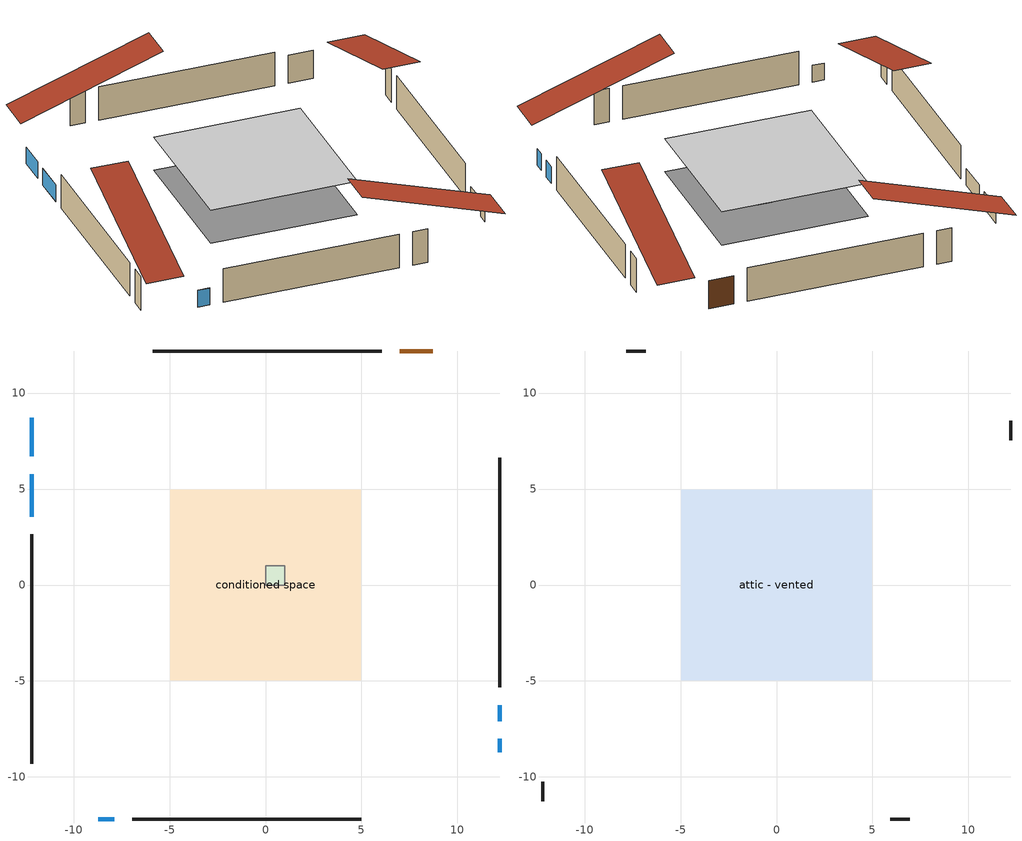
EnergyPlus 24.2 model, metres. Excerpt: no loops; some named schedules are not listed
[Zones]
conditioned space
 floor outside (Floor2 construction): -4.98,-4.98 -4.98,4.98 4.98,4.98 4.98,-4.98 z0.61
 wall outside (AdiabaticWallConstruction 1): 8.71,12.19 6.99,12.19 z0.61:2.64
 wall outside (AdiabaticWallConstruction): -12.19,8.71 -12.19,6.71 / 12.19,-8.71 12.19,-8.02 / -12.19,5.78 -12.19,3.56 / 12.19,-7.09 12.19,-6.25 / -8.71,-12.19 -7.87,-12.19 z0.61:1.83
 wall outside (Wall1 construction): 6.06,12.19 -5.88,12.19 / -6.95,-12.19 5,-12.19 / -12.19,2.63 -12.19,-9.31 / 12.19,-5.33 12.19,6.62 z0.61:3.05
 window (WindowConstruction): -12.19,8.71 -12.19,6.71 z0.61:1.83
 window (WindowConstruction 1): 12.19,-8.71 12.19,-8.02 z0.61:1.83
 window (WindowConstruction 2): -12.19,5.78 -12.19,3.56 z0.61:1.83
 window (WindowConstruction 3): 12.19,-7.09 12.19,-6.25 z0.61:1.83
 window (WindowConstruction 4): -8.71,-12.19 -7.87,-12.19 z0.61:1.83
 door (Door): 8.71,12.19 6.99,12.19 z0.61:2.64
furnace airloop ret air zone
 floor adiabatic (AdiabaticConst): 0,0 0,1 1,1 1,0 z0
 wall adiabatic (AdiabaticConst): 0,1 0,0 1,0 1,1 0,1 z0:1
 ceiling adiabatic (AdiabaticConst): 1,0 1,1 0,1 0,0 z1
attic - vented
 floor to conditioned space (Floor1 construction Reversed): -4.98,-4.98 -4.98,4.98 4.98,4.98 4.98,-4.98 z3.05
 wall outside (Wall2 construction): -6.81,12.19 -7.83,12.19 / 5.93,-12.19 6.95,-12.19 / -12.19,-10.24 -12.19,-11.26 / 12.19,7.55 12.19,8.57 z0.61:3.05
 roof outside (Roof1 construction): 9.64,12.19,3.05 9.64,2.5,6.28 12.19,2.5,6.28 12.19,12.19,3.05; -9.64,-12.19,3.05 -9.64,-2.5,6.28 -12.19,-2.5,6.28 -12.19,-12.19,3.05; -12.19,9.64,3.05 -2.5,9.64,6.28 -2.5,12.19,6.28 -12.19,12.19,3.05; 12.19,-9.64,3.05 2.5,-9.64,6.28 2.5,-12.19,6.28 12.19,-12.19,3.05
[Building]
Building 1: Terrain=Suburbs
[Site:Location]
Cold Lake AP_AB: Latitude {deg}=54.42; Longitude {deg}=-110.23; Time Zone {hr}=-7; Elevation {m}=541; Keep Site Location Information=Yes
[Site:GroundTemperature:Shallow]
-2.84258, -5.28083, -5.47609, -4.31902, 0.325987, 4.94935, 8.95756, 11.4967, 11.7124, 9.64724, 5.74124, 1.25971
[Site:WaterMainsTemperature]
Calculation Method=Schedule; Temperature Schedule=mains temperature schedule
[Material] Roughness=Rough; Thermal Absorptance=0.9
Name | Thickness {m} | Conductivity {W/m-K} | Density {kg/m3} | Specific Heat {J/kg-K} | Solar Absorptance | Visible Absorptance
asphalt or fiberglass shingles | 0.00635 | 0.162714 | 1121.4 | 1465.45 | 0.4 | 0.4
ceiling loosefill ins | 0.169333 | 0.0480833 | 16.02 | 1046.75 | 0.7 | 0.7
ceiling stud and cavity | 0.1397 | 0.135157 | 65.682 | 1177.47 | 0.7 | 0.7
door material | 0.04445 | 0.0451087 | 512.64 | 1214.23 | 0.7 | 0.7
floor covering | 0.0127 | 0.0433444 | 54.468 | 1339.84 | 0.6 | 0.6
floor rigid ins | 0.103632 | 0.029427 | 32.04 | 1214.23 | 0.7 | 0.7
floor stud and cavity | 0.1397 | 0.30609 | 92.3553 | 1139.71 | 0.7 | 0.7
furniture material conditioned space 1 | 0.1524 | 0.115458 | 640.8 | 1214.23 | 0.6 | 0.6
gypsum board | 0.0127 | 0.160291 | 801 | 837.4 | 0.6 | 0.6
osb sheathing 0.5 in. | 0.0127 | 0.115458 | 512.64 | 1214.23 | 0.7 | 0.7
osb sheathing 0.75 in. | 0.01905 | 0.115458 | 512.64 | 1214.23 | 0.7 | 0.7
wall rigid ins | 0.051816 | 0.029427 | 32.04 | 1214.23 | 0.7 | 0.7
wall rigid ins 1 | 0.512978 | 0.029427 | 32.04 | 1214.23 | 0.7 | 0.7
wall stud and cavity | 0.1397 | 0.172852 | 139.0536 | 1170.24 | 0.7 | 0.7
wall stud and cavity 1 | 0.0889 | 6.9971 | 50.32683 | 1063.81 | 0.6 | 0.6
wall stud and cavity 2 | 0.0889 | 0.380278 | 52.3479 | 1209.89 | 0.7 | 0.7
wall stud and cavity 3 | 0.0889 | 0.391764 | 83.0341 | 1211.67 | 0.7 | 0.7
wood siding | 0.0254 | 0.102417 | 544.68 | 1172.36 | 0.4 | 0.4
wood siding 1 | 0.00254 | 0.102417 | 544.68 | 1172.36 | 0.4 | 0.4
wood siding 2; wood siding 3 | 0.0254 | 0.102417 | 544.68 | 1172.36 | 0.7 | 0.7
[Material:NoMass]
Adiabatic: Roughness=Rough; Thermal Resistance {m2-K/W}=176.1; Thermal Absorptance=0.9; Solar Absorptance=0.7; Visible Absorptance=0.7
[WindowMaterial:SimpleGlazingSystem]
Name | U-Factor {W/m2-K} | Solar Heat Gain Coefficient
WindowMaterial | 1.85727 | 0.36
WindowMaterial 1 | 1.9203 | 0.34
WindowMaterial 2 | 1.72554 | 0.41
WindowMaterial 3 | 1.885096 | 0.35
[Construction]
AdiabaticConst: Adiabatic
AdiabaticWallConstruction: wood siding 2, wall rigid ins 1, wall stud and cavity 2, gypsum board
AdiabaticWallConstruction 1: wood siding 3, wall rigid ins 1, wall stud and cavity 2, gypsum board
Door: door material
Floor1 construction Reversed: gypsum board, ceiling stud and cavity, ceiling loosefill ins
Floor2 construction: floor stud and cavity, floor rigid ins, osb sheathing 0.75 in., floor covering
furniture construction conditioned space 1: furniture material conditioned space 1
PartitionWallConstruction: gypsum board, wall stud and cavity 3, gypsum board
Roof1 construction: asphalt or fiberglass shingles
Wall1 construction: wood siding, wall rigid ins, osb sheathing 0.5 in., wall stud and cavity, gypsum board
Wall2 construction: wood siding 1, wall stud and cavity 1
WindowConstruction: WindowMaterial
WindowConstruction 1: WindowMaterial 1
WindowConstruction 2: WindowMaterial 2
WindowConstruction 3; WindowConstruction 4: WindowMaterial 3
[Zone] Multiplier=1
Name | Volume {m3} | Part of Total Floor Area
attic - vented | 51.9396 | Yes
conditioned space | 271.7 | Yes
furnace airloop ret air zone | 1 | No
[Space]
Name | Zone | Volume {m3} | Space Type
attic - vented 1 | attic - vented | 51.9396
conditioned space 1 | conditioned space | 271.7
furnace airloop ret air space | furnace airloop ret air zone |  | Plenum Space Type
[OtherEquipment] Design Level Calculation Method=EquipmentLevel
Name | Fuel Type | Zone or ZoneList or Space or SpaceList | Schedule | Design Level {W} | Fraction Latent | Fraction Radiant | Fraction Lost
furnace airloop_0 RetCondToDZ; furnace airloop_0 SupCondToDZ; furnace airloop_0 SupSensLkToDZ | None | attic - vented 1 | Always On Discrete | 0 | 0 | 0 | 0
furnace airloop_0 SupLatLkToDZ | None | attic - vented 1 | Always On Discrete | 0 | 1 | 0 | 0
clothes dryer 1 | Electricity | conditioned space 1 | clothes dryer schedule | 0 | 0.015 | 0.081 | 0.85
cooking range 1 | Electricity | conditioned space 1 | cooking range schedule | 0 | 0.08 | 0.432 | 0.2
furnace airloop_0 SupCondToLv; furnace airloop_0 SupSensLkToCond; mech vent house fan sensible load | None | conditioned space 1 | Always On Discrete | 0 | 0 | 0 | 0
furnace airloop_0 SupLatLkToCond; mech vent house fan latent load | None | conditioned space 1 | Always On Discrete | 0 | 1 | 0 | 0
general water use latent | None | conditioned space 1 | general water use schedule | 62.594 | 1 | 0 | 0
general water use sensible | None | conditioned space 1 | general water use schedule | -61.6891 | 0 | 0.6 | 0
water heater energy adjustment1 | Electricity | conditioned space 1 | Always On Discrete | 0.01 | 0 | 0 | 1
furnace airloop_0 RetCondToRP; furnace airloop_0 RetSensLkToRP | None | furnace airloop ret air space | Always On Discrete | 0 | 0 | 0 | 0
furnace airloop_0 RetLatLkToRP | None | furnace airloop ret air space | Always On Discrete | 0 | 1 | 0 | 0
[ZoneInfiltration:DesignFlowRate] Schedule=Always On Discrete; Design Flow Rate Calculation Method=Flow/Zone; Design Flow Rate {m3/s}=0
Name | Zone or ZoneList or Space or SpaceList
attic_vented 1 duct leakage imbalance infil flow | attic - vented 1
infil flow; natural vent flow; whole house fan flow | conditioned space 1
[ZoneInfiltration:EffectiveLeakageArea]
infil attic - vented 1: Zone or Space=attic - vented 1; Schedule=Always On Discrete; Effective Air Leakage Area {cm2}=3656.49; Stack Coefficient=0.000394233; Wind Coefficient=1.34152e-05
[ZoneMixing] Schedule=Always On Continuous; Design Flow Rate Calculation Method=Flow/Zone; Design Flow Rate {m3/s}=0
Name | Zone or Space | Source Zone or Space
furnace airloop_0 ZoneMixCondToDZ mix; whole house fan mix | attic - vented | conditioned space
furnace airloop_0 ZoneMixDZToCond mix | conditioned space | attic - vented
[InternalMass] Zone or ZoneList=conditioned space; Space or SpaceList=conditioned space 1
Name | Construction | Surface Area {m2}
furniture mass conditioned space 1 | furniture construction conditioned space 1 | 39.612
partition wall mass | PartitionWallConstruction | 99.0003
[Lights]
interior lighting: Zone or ZoneList or Space or SpaceList=conditioned space 1; Schedule=interior lighting schedule; Design Level Calculation Method=LightingLevel; Lighting Level {W}=343.2; Return Air Fraction=0; Fraction Radiant=0.6; Fraction Visible=0.2; Fraction Replaceable=1
[People]
occupants: Zone or ZoneList or Space or SpaceList=conditioned space 1; Number of People Schedule=occupants schedule; Number of People Calculation Method=People; Number of People=3; Fraction Radiant=0.314171; Sensible Heat Fraction=0.56303; Activity Level Schedule=occupants activity schedule; Carbon Dioxide Generation Rate {m3/s-W}=0; Enable ASHRAE 55 Comfort Warnings=No; Mean Radiant Temperature Calculation Type=EnclosureAveraged
[ElectricEquipment] Zone or ZoneList or Space or SpaceList=conditioned space 1; Design Level Calculation Method=EquipmentLevel
Name | Schedule | Design Level {W} | Fraction Latent | Fraction Radiant | Fraction Lost
clothes dryer | clothes dryer schedule | 140.772 | 0.015 | 0.081 | 0.85
clothes washer | clothes washer schedule | 32.1985 | 0.03 | 0.162 | 0.7
cooking range | cooking range schedule | 215.147 | 0.08 | 0.432 | 0.2
dishwasher | dishwasher schedule | 66.8632 | 0.3 | 0.18 | 0.4
fridge | fridge schedule | 72.9452 | 0 | 0.6 | 0
mech vent house fan | mech vent house fan schedule | 0 | 0 | 0 | 1
mech vent house fan cfis | mech vent house fan cfis schedule | 0 | 0 | 0 | 0
misc plug loads | misc plug loads schedule | 494.7 | 0.045 | 0.513 | 0.1
whole house fan | Always On Discrete | 0 | 0 | 0 | 1
[SpaceList]
Plenum Space Type: furnace airloop ret air space
[AirLoopHVAC:ReturnPlenum]
Air Loop HVAC Return Plenum 1: Zone=furnace airloop ret air zone
[Exterior:Lights]
exterior lighting: Schedule=exterior lighting schedule; Design Level {W}=75.6
[EnergyManagementSystem:Sensor] Output:Variable or Output:Meter Index Key=attic - vented
Name | Output:Variable or Output:Meter
furnace_airloop_0_DZ_T_s | Zone Air Temperature
furnace_airloop_0_DZ_W_s | Zone Mean Air Humidity Ratio
[Schedule:Constant]
Name | Hourly Value
Always On Discrete; Always On Continuous; mech vent house fan schedule; mech vent house fan cfis schedule | 1
occupants activity schedule | 117.228
fridge schedule | 0
[Schedule:Day:Interval]
interior lighting schedule day: No, 01:00, 0.108182, 04:00, 0.0901515, 05:00, 0.0991667, 06:00, 0.162273, 07:00, 0.270455, 08:00, 0.342576, 10:00, 0.369621, 11:00, 0.351591, 12:00, 0.333561, 13:00, 0.324545, 14:00, 0.31553, 15:00, 0.333561, 16:00, 0.369621, 17:00, 0.450758, 18:00, 0.585985, 19:00, 0.775303, 20:00, 0.955606, 21:00, 0.991667, 22:00, 0.712197, 23:00, 0.360606, 24:00, 0.162273
interior lighting schedule default day; clothes dryer schedule default day; cooking range schedule default day; general water use schedule default day: No, 24:00, 0
clothes dryer schedule day: No, 01:00, 0.123457, 02:00, 0.0740741, 03:00, 0.0493827, 04:00, 0.0246914, 05:00, 0.0493827, 06:00, 0.0740741, 07:00, 0.197531, 08:00, 0.395062, 09:00, 0.592593, 10:00, 0.839506, 11:00, 0.962963, 12:00, 1, 13:00, 0.91358, 14:00, 0.82716, 15:00, 0.716049, 16:00, 0.753086, 17:00, 0.679012, 18:00, 0.666667, 20:00, 0.62963, 21:00, 0.641975, 22:00, 0.666667, 23:00, 0.54321, 24:00, 0.296296
cooking range schedule day: No, 05:00, 0.0597015, 06:00, 0.11194, 07:00, 0.171642, 08:00, 0.291045, 11:00, 0.343284, 12:00, 0.402985, 13:00, 0.462687, 14:00, 0.343284, 15:00, 0.291045, 16:00, 0.402985, 17:00, 0.567164, 18:00, 1, 19:00, 0.850746, 20:00, 0.432836, 21:00, 0.291045, 22:00, 0.231343, 23:00, 0.171642, 24:00, 0.11194
general water use schedule day: No, 01:00, 0.315068, 03:00, 0.287671, 04:00, 0.342466, 05:00, 0.369863, 06:00, 0.520548, 07:00, 0.60274, 08:00, 0.534247, 10:00, 0.506849, 11:00, 0.465753, 14:00, 0.479452, 15:00, 0.534247, 16:00, 0.589041, 17:00, 0.69863, 18:00, 0.876712, 19:00, 0.890411, 20:00, 0.986301, 21:00, 1, 22:00, 0.863014, 23:00, 0.616438, 24:00, 0.465753
[Schedule:Week:Daily]
interior lighting schedule Week Rule - Jan1-Jan27: interior lighting schedule day, interior lighting schedule day, interior lighting schedule day, interior lighting schedule day, interior lighting schedule day, interior lighting schedule day, interior lighting schedule day, interior lighting schedule default day, interior lighting schedule default day, interior lighting schedule default day, interior lighting schedule default day, interior lighting schedule default day
interior lighting schedule Week Rule - Jan28-Feb3: interior lighting schedule day, interior lighting schedule day, interior lighting schedule day, interior lighting schedule day, interior lighting schedule day 1, interior lighting schedule day 1, interior lighting schedule day 1, interior lighting schedule default day, interior lighting schedule default day, interior lighting schedule default day, interior lighting schedule default day, interior lighting schedule default day
interior lighting schedule Week Rule - Feb4-Feb24: interior lighting schedule day 1, interior lighting schedule day 1, interior lighting schedule day 1, interior lighting schedule day 1, interior lighting schedule day 1, interior lighting schedule day 1, interior lighting schedule day 1, interior lighting schedule default day, interior lighting schedule default day, interior lighting schedule default day, interior lighting schedule default day, interior lighting schedule default day
interior lighting schedule Week Rule - Feb25-Mar3: interior lighting schedule day 1, interior lighting schedule day 1, interior lighting schedule day 1, interior lighting schedule day 1, interior lighting schedule day 2, interior lighting schedule day 2, interior lighting schedule day 2, interior lighting schedule default day, interior lighting schedule default day, interior lighting schedule default day, interior lighting schedule default day, interior lighting schedule default day
interior lighting schedule Week Rule - Mar4-Mar31: interior lighting schedule day 2, interior lighting schedule day 2, interior lighting schedule day 2, interior lighting schedule day 2, interior lighting schedule day 2, interior lighting schedule day 2, interior lighting schedule day 2, interior lighting schedule default day, interior lighting schedule default day, interior lighting schedule default day, interior lighting schedule default day, interior lighting schedule default day
interior lighting schedule Week Rule - Apr1-Apr28: interior lighting schedule day 3, interior lighting schedule day 3, interior lighting schedule day 3, interior lighting schedule day 3, interior lighting schedule day 3, interior lighting schedule day 3, interior lighting schedule day 3, interior lighting schedule default day, interior lighting schedule default day, interior lighting schedule default day, interior lighting schedule default day, interior lighting schedule default day
interior lighting schedule Week Rule - Apr29-May5: interior lighting schedule day 3, interior lighting schedule day 3, interior lighting schedule day 4, interior lighting schedule day 4, interior lighting schedule day 4, interior lighting schedule day 4, interior lighting schedule day 4, interior lighting schedule default day, interior lighting schedule default day, interior lighting schedule default day, interior lighting schedule default day, interior lighting schedule default day
interior lighting schedule Week Rule - May6-May26: interior lighting schedule day 4, interior lighting schedule day 4, interior lighting schedule day 4, interior lighting schedule day 4, interior lighting schedule day 4, interior lighting schedule day 4, interior lighting schedule day 4, interior lighting schedule default day, interior lighting schedule default day, interior lighting schedule default day, interior lighting schedule default day, interior lighting schedule default day
interior lighting schedule Week Rule - May27-Jun2: interior lighting schedule day 4, interior lighting schedule day 4, interior lighting schedule day 4, interior lighting schedule day 4, interior lighting schedule day 4, interior lighting schedule day 5, interior lighting schedule day 5, interior lighting schedule default day, interior lighting schedule default day, interior lighting schedule default day, interior lighting schedule default day, interior lighting schedule default day
interior lighting schedule Week Rule - Jun3-Jun30: interior lighting schedule day 5, interior lighting schedule day 5, interior lighting schedule day 5, interior lighting schedule day 5, interior lighting schedule day 5, interior lighting schedule day 5, interior lighting schedule day 5, interior lighting schedule default day, interior lighting schedule default day, interior lighting schedule default day, interior lighting schedule default day, interior lighting schedule default day
interior lighting schedule Week Rule - Jul1-Jul28: interior lighting schedule day 6, interior lighting schedule day 6, interior lighting schedule day 6, interior lighting schedule day 6, interior lighting schedule day 6, interior lighting schedule day 6, interior lighting schedule day 6, interior lighting schedule default day, interior lighting schedule default day, interior lighting schedule default day, interior lighting schedule default day, interior lighting schedule default day
interior lighting schedule Week Rule - Jul29-Aug4: interior lighting schedule day 6, interior lighting schedule day 6, interior lighting schedule day 6, interior lighting schedule day 7, interior lighting schedule day 7, interior lighting schedule day 7, interior lighting schedule day 7, interior lighting schedule default day, interior lighting schedule default day, interior lighting schedule default day, interior lighting schedule default day, interior lighting schedule default day
interior lighting schedule Week Rule - Aug5-Aug25: interior lighting schedule day 7, interior lighting schedule day 7, interior lighting schedule day 7, interior lighting schedule day 7, interior lighting schedule day 7, interior lighting schedule day 7, interior lighting schedule day 7, interior lighting schedule default day, interior lighting schedule default day, interior lighting schedule default day, interior lighting schedule default day, interior lighting schedule default day
interior lighting schedule Week Rule - Aug26-Sep1: interior lighting schedule day 7, interior lighting schedule day 7, interior lighting schedule day 7, interior lighting schedule day 7, interior lighting schedule day 7, interior lighting schedule day 7, interior lighting schedule day 8, interior lighting schedule default day, interior lighting schedule default day, interior lighting schedule default day, interior lighting schedule default day, interior lighting schedule default day
interior lighting schedule Week Rule - Sep2-Sep29: interior lighting schedule day 8, interior lighting schedule day 8, interior lighting schedule day 8, interior lighting schedule day 8, interior lighting schedule day 8, interior lighting schedule day 8, interior lighting schedule day 8, interior lighting schedule default day, interior lighting schedule default day, interior lighting schedule default day, interior lighting schedule default day, interior lighting schedule default day
interior lighting schedule Week Rule - Sep30-Oct6: interior lighting schedule day 8, interior lighting schedule day 9, interior lighting schedule day 9, interior lighting schedule day 9, interior lighting schedule day 9, interior lighting schedule day 9, interior lighting schedule day 9, interior lighting schedule default day, interior lighting schedule default day, interior lighting schedule default day, interior lighting schedule default day, interior lighting schedule default day
interior lighting schedule Week Rule - Oct7-Oct27: interior lighting schedule day 9, interior lighting schedule day 9, interior lighting schedule day 9, interior lighting schedule day 9, interior lighting schedule day 9, interior lighting schedule day 9, interior lighting schedule day 9, interior lighting schedule default day, interior lighting schedule default day, interior lighting schedule default day, interior lighting schedule default day, interior lighting schedule default day
interior lighting schedule Week Rule - Oct28-Nov3: interior lighting schedule day 9, interior lighting schedule day 9, interior lighting schedule day 9, interior lighting schedule day 9, interior lighting schedule day 10, interior lighting schedule day 10, interior lighting schedule day 10, interior lighting schedule default day, interior lighting schedule default day, interior lighting schedule default day, interior lighting schedule default day, interior lighting schedule default day
interior lighting schedule Week Rule - Nov4-Nov24: interior lighting schedule day 10, interior lighting schedule day 10, interior lighting schedule day 10, interior lighting schedule day 10, interior lighting schedule day 10, interior lighting schedule day 10, interior lighting schedule day 10, interior lighting schedule default day, interior lighting schedule default day, interior lighting schedule default day, interior lighting schedule default day, interior lighting schedule default day
interior lighting schedule Week Rule - Nov25-Dec1: interior lighting schedule day 10, interior lighting schedule day 10, interior lighting schedule day 10, interior lighting schedule day 10, interior lighting schedule day 10, interior lighting schedule day 10, interior lighting schedule day 11, interior lighting schedule default day, interior lighting schedule default day, interior lighting schedule default day, interior lighting schedule default day, interior lighting schedule default day
interior lighting schedule Week Rule - Dec2-Dec31: interior lighting schedule day 11, interior lighting schedule day 11, interior lighting schedule day 11, interior lighting schedule day 11, interior lighting schedule day 11, interior lighting schedule day 11, interior lighting schedule day 11, interior lighting schedule default day, interior lighting schedule default day, interior lighting schedule default day, interior lighting schedule default day, interior lighting schedule default day
occupants schedule Week Rule - Jan1-Dec31: occupants schedule day, occupants schedule day, occupants schedule day, occupants schedule day, occupants schedule day, occupants schedule day, occupants schedule day, occupants schedule default day, occupants schedule default day, occupants schedule default day, occupants schedule default day, occupants schedule default day
clothes dryer schedule Week Rule - Jan1-Dec31: clothes dryer schedule day, clothes dryer schedule day, clothes dryer schedule day, clothes dryer schedule day, clothes dryer schedule day, clothes dryer schedule day, clothes dryer schedule day, clothes dryer schedule default day, clothes dryer schedule default day, clothes dryer schedule default day, clothes dryer schedule default day, clothes dryer schedule default day
clothes washer schedule Week Rule - Jan1-Dec31: clothes washer schedule day, clothes washer schedule day, clothes washer schedule day, clothes washer schedule day, clothes washer schedule day, clothes washer schedule day, clothes washer schedule day, clothes washer schedule default day, clothes washer schedule default day, clothes washer schedule default day, clothes washer schedule default day, clothes washer schedule default day
cooking range schedule Week Rule - Jan1-Dec31: cooking range schedule day, cooking range schedule day, cooking range schedule day, cooking range schedule day, cooking range schedule day, cooking range schedule day, cooking range schedule day, cooking range schedule default day, cooking range schedule default day, cooking range schedule default day, cooking range schedule default day, cooking range schedule default day
dishwasher schedule Week Rule - Jan1-Dec31: dishwasher schedule day, dishwasher schedule day, dishwasher schedule day, dishwasher schedule day, dishwasher schedule day, dishwasher schedule day, dishwasher schedule day, dishwasher schedule default day, dishwasher schedule default day, dishwasher schedule default day, dishwasher schedule default day, dishwasher schedule default day
misc plug loads schedule Week Rule - Jan1-Dec31: misc plug loads schedule day, misc plug loads schedule day, misc plug loads schedule day, misc plug loads schedule day, misc plug loads schedule day, misc plug loads schedule day, misc plug loads schedule day, misc plug loads schedule default day, misc plug loads schedule default day, misc plug loads schedule default day, misc plug loads schedule default day, misc plug loads schedule default day
general water use schedule Week Rule - Jan1-Dec31: general water use schedule day, general water use schedule day, general water use schedule day, general water use schedule day, general water use schedule day, general water use schedule day, general water use schedule day, general water use schedule default day, general water use schedule default day, general water use schedule default day, general water use schedule default day, general water use schedule default day
exterior lighting schedule Week Rule - Jan1-Jan27: exterior lighting schedule day, exterior lighting schedule day, exterior lighting schedule day, exterior lighting schedule day, exterior lighting schedule day, exterior lighting schedule day, exterior lighting schedule day, exterior lighting schedule default day, exterior lighting schedule default day, exterior lighting schedule default day, exterior lighting schedule default day, exterior lighting schedule default day
exterior lighting schedule Week Rule - Jan28-Feb3: exterior lighting schedule day, exterior lighting schedule day, exterior lighting schedule day, exterior lighting schedule day, exterior lighting schedule day 1, exterior lighting schedule day 1, exterior lighting schedule day 1, exterior lighting schedule default day, exterior lighting schedule default day, exterior lighting schedule default day, exterior lighting schedule default day, exterior lighting schedule default day
exterior lighting schedule Week Rule - Feb4-Feb24: exterior lighting schedule day 1, exterior lighting schedule day 1, exterior lighting schedule day 1, exterior lighting schedule day 1, exterior lighting schedule day 1, exterior lighting schedule day 1, exterior lighting schedule day 1, exterior lighting schedule default day, exterior lighting schedule default day, exterior lighting schedule default day, exterior lighting schedule default day, exterior lighting schedule default day
exterior lighting schedule Week Rule - Feb25-Mar3: exterior lighting schedule day 1, exterior lighting schedule day 1, exterior lighting schedule day 1, exterior lighting schedule day 1, exterior lighting schedule day 2, exterior lighting schedule day 2, exterior lighting schedule day 2, exterior lighting schedule default day, exterior lighting schedule default day, exterior lighting schedule default day, exterior lighting schedule default day, exterior lighting schedule default day
exterior lighting schedule Week Rule - Mar4-Mar31: exterior lighting schedule day 2, exterior lighting schedule day 2, exterior lighting schedule day 2, exterior lighting schedule day 2, exterior lighting schedule day 2, exterior lighting schedule day 2, exterior lighting schedule day 2, exterior lighting schedule default day, exterior lighting schedule default day, exterior lighting schedule default day, exterior lighting schedule default day, exterior lighting schedule default day
exterior lighting schedule Week Rule - Apr1-Apr28: exterior lighting schedule day 3, exterior lighting schedule day 3, exterior lighting schedule day 3, exterior lighting schedule day 3, exterior lighting schedule day 3, exterior lighting schedule day 3, exterior lighting schedule day 3, exterior lighting schedule default day, exterior lighting schedule default day, exterior lighting schedule default day, exterior lighting schedule default day, exterior lighting schedule default day
exterior lighting schedule Week Rule - Apr29-May5: exterior lighting schedule day 3, exterior lighting schedule day 3, exterior lighting schedule day 4, exterior lighting schedule day 4, exterior lighting schedule day 4, exterior lighting schedule day 4, exterior lighting schedule day 4, exterior lighting schedule default day, exterior lighting schedule default day, exterior lighting schedule default day, exterior lighting schedule default day, exterior lighting schedule default day
exterior lighting schedule Week Rule - May6-May26: exterior lighting schedule day 4, exterior lighting schedule day 4, exterior lighting schedule day 4, exterior lighting schedule day 4, exterior lighting schedule day 4, exterior lighting schedule day 4, exterior lighting schedule day 4, exterior lighting schedule default day, exterior lighting schedule default day, exterior lighting schedule default day, exterior lighting schedule default day, exterior lighting schedule default day
exterior lighting schedule Week Rule - May27-Jun2: exterior lighting schedule day 4, exterior lighting schedule day 4, exterior lighting schedule day 4, exterior lighting schedule day 4, exterior lighting schedule day 4, exterior lighting schedule day 5, exterior lighting schedule day 5, exterior lighting schedule default day, exterior lighting schedule default day, exterior lighting schedule default day, exterior lighting schedule default day, exterior lighting schedule default day
exterior lighting schedule Week Rule - Jun3-Jun30: exterior lighting schedule day 5, exterior lighting schedule day 5, exterior lighting schedule day 5, exterior lighting schedule day 5, exterior lighting schedule day 5, exterior lighting schedule day 5, exterior lighting schedule day 5, exterior lighting schedule default day, exterior lighting schedule default day, exterior lighting schedule default day, exterior lighting schedule default day, exterior lighting schedule default day
exterior lighting schedule Week Rule - Jul1-Jul28: exterior lighting schedule day 6, exterior lighting schedule day 6, exterior lighting schedule day 6, exterior lighting schedule day 6, exterior lighting schedule day 6, exterior lighting schedule day 6, exterior lighting schedule day 6, exterior lighting schedule default day, exterior lighting schedule default day, exterior lighting schedule default day, exterior lighting schedule default day, exterior lighting schedule default day
exterior lighting schedule Week Rule - Jul29-Aug4: exterior lighting schedule day 6, exterior lighting schedule day 6, exterior lighting schedule day 6, exterior lighting schedule day 7, exterior lighting schedule day 7, exterior lighting schedule day 7, exterior lighting schedule day 7, exterior lighting schedule default day, exterior lighting schedule default day, exterior lighting schedule default day, exterior lighting schedule default day, exterior lighting schedule default day
exterior lighting schedule Week Rule - Aug5-Aug25: exterior lighting schedule day 7, exterior lighting schedule day 7, exterior lighting schedule day 7, exterior lighting schedule day 7, exterior lighting schedule day 7, exterior lighting schedule day 7, exterior lighting schedule day 7, exterior lighting schedule default day, exterior lighting schedule default day, exterior lighting schedule default day, exterior lighting schedule default day, exterior lighting schedule default day
exterior lighting schedule Week Rule - Aug26-Sep1: exterior lighting schedule day 7, exterior lighting schedule day 7, exterior lighting schedule day 7, exterior lighting schedule day 7, exterior lighting schedule day 7, exterior lighting schedule day 7, exterior lighting schedule day 8, exterior lighting schedule default day, exterior lighting schedule default day, exterior lighting schedule default day, exterior lighting schedule default day, exterior lighting schedule default day
exterior lighting schedule Week Rule - Sep2-Sep29: exterior lighting schedule day 8, exterior lighting schedule day 8, exterior lighting schedule day 8, exterior lighting schedule day 8, exterior lighting schedule day 8, exterior lighting schedule day 8, exterior lighting schedule day 8, exterior lighting schedule default day, exterior lighting schedule default day, exterior lighting schedule default day, exterior lighting schedule default day, exterior lighting schedule default day
exterior lighting schedule Week Rule - Sep30-Oct6: exterior lighting schedule day 8, exterior lighting schedule day 9, exterior lighting schedule day 9, exterior lighting schedule day 9, exterior lighting schedule day 9, exterior lighting schedule day 9, exterior lighting schedule day 9, exterior lighting schedule default day, exterior lighting schedule default day, exterior lighting schedule default day, exterior lighting schedule default day, exterior lighting schedule default day
exterior lighting schedule Week Rule - Oct7-Oct27: exterior lighting schedule day 9, exterior lighting schedule day 9, exterior lighting schedule day 9, exterior lighting schedule day 9, exterior lighting schedule day 9, exterior lighting schedule day 9, exterior lighting schedule day 9, exterior lighting schedule default day, exterior lighting schedule default day, exterior lighting schedule default day, exterior lighting schedule default day, exterior lighting schedule default day
exterior lighting schedule Week Rule - Oct28-Nov3: exterior lighting schedule day 9, exterior lighting schedule day 9, exterior lighting schedule day 9, exterior lighting schedule day 9, exterior lighting schedule day 10, exterior lighting schedule day 10, exterior lighting schedule day 10, exterior lighting schedule default day, exterior lighting schedule default day, exterior lighting schedule default day, exterior lighting schedule default day, exterior lighting schedule default day
exterior lighting schedule Week Rule - Nov4-Nov24: exterior lighting schedule day 10, exterior lighting schedule day 10, exterior lighting schedule day 10, exterior lighting schedule day 10, exterior lighting schedule day 10, exterior lighting schedule day 10, exterior lighting schedule day 10, exterior lighting schedule default day, exterior lighting schedule default day, exterior lighting schedule default day, exterior lighting schedule default day, exterior lighting schedule default day
exterior lighting schedule Week Rule - Nov25-Dec1: exterior lighting schedule day 10, exterior lighting schedule day 10, exterior lighting schedule day 10, exterior lighting schedule day 10, exterior lighting schedule day 10, exterior lighting schedule day 10, exterior lighting schedule day 11, exterior lighting schedule default day, exterior lighting schedule default day, exterior lighting schedule default day, exterior lighting schedule default day, exterior lighting schedule default day
exterior lighting schedule Week Rule - Dec2-Dec31: exterior lighting schedule day 11, exterior lighting schedule day 11, exterior lighting schedule day 11, exterior lighting schedule day 11, exterior lighting schedule day 11, exterior lighting schedule day 11, exterior lighting schedule day 11, exterior lighting schedule default day, exterior lighting schedule default day, exterior lighting schedule default day, exterior lighting schedule default day, exterior lighting schedule default day
[Schedule:Year]
interior lighting schedule: interior lighting schedule Week Rule - Jan1-Jan27, 1, 1, 1, 27, interior lighting schedule Week Rule - Jan28-Feb3, 1, 28, 2, 3, interior lighting schedule Week Rule - Feb4-Feb24, 2, 4, 2, 24, interior lighting schedule Week Rule - Feb25-Mar3, 2, 25, 3, 3, interior lighting schedule Week Rule - Mar4-Mar31, 3, 4, 3, 31, interior lighting schedule Week Rule - Apr1-Apr28, 4, 1, 4, 28, interior lighting schedule Week Rule - Apr29-May5, 4, 29, 5, 5, interior lighting schedule Week Rule - May6-May26, 5, 6, 5, 26, interior lighting schedule Week Rule - May27-Jun2, 5, 27, 6, 2, interior lighting schedule Week Rule - Jun3-Jun30, 6, 3, 6, 30, interior lighting schedule Week Rule - Jul1-Jul28, 7, 1, 7, 28, interior lighting schedule Week Rule - Jul29-Aug4, 7, 29, 8, 4, interior lighting schedule Week Rule - Aug5-Aug25, 8, 5, 8, 25, interior lighting schedule Week Rule - Aug26-Sep1, 8, 26, 9, 1, interior lighting schedule Week Rule - Sep2-Sep29, 9, 2, 9, 29, interior lighting schedule Week Rule - Sep30-Oct6, 9, 30, 10, 6, interior lighting schedule Week Rule - Oct7-Oct27, 10, 7, 10, 27, interior lighting schedule Week Rule - Oct28-Nov3, 10, 28, 11, 3, interior lighting schedule Week Rule - Nov4-Nov24, 11, 4, 11, 24, interior lighting schedule Week Rule - Nov25-Dec1, 11, 25, 12, 1, interior lighting schedule Week Rule - Dec2-Dec31, 12, 2, 12, 31
occupants schedule: occupants schedule Week Rule - Jan1-Dec31, 1, 1, 12, 31
clothes dryer schedule: clothes dryer schedule Week Rule - Jan1-Dec31, 1, 1, 12, 31
clothes washer schedule: clothes washer schedule Week Rule - Jan1-Dec31, 1, 1, 12, 31
cooking range schedule: cooking range schedule Week Rule - Jan1-Dec31, 1, 1, 12, 31
dishwasher schedule: dishwasher schedule Week Rule - Jan1-Dec31, 1, 1, 12, 31
misc plug loads schedule: misc plug loads schedule Week Rule - Jan1-Dec31, 1, 1, 12, 31
general water use schedule: general water use schedule Week Rule - Jan1-Dec31, 1, 1, 12, 31
exterior lighting schedule: exterior lighting schedule Week Rule - Jan1-Jan27, 1, 1, 1, 27, exterior lighting schedule Week Rule - Jan28-Feb3, 1, 28, 2, 3, exterior lighting schedule Week Rule - Feb4-Feb24, 2, 4, 2, 24, exterior lighting schedule Week Rule - Feb25-Mar3, 2, 25, 3, 3, exterior lighting schedule Week Rule - Mar4-Mar31, 3, 4, 3, 31, exterior lighting schedule Week Rule - Apr1-Apr28, 4, 1, 4, 28, exterior lighting schedule Week Rule - Apr29-May5, 4, 29, 5, 5, exterior lighting schedule Week Rule - May6-May26, 5, 6, 5, 26, exterior lighting schedule Week Rule - May27-Jun2, 5, 27, 6, 2, exterior lighting schedule Week Rule - Jun3-Jun30, 6, 3, 6, 30, exterior lighting schedule Week Rule - Jul1-Jul28, 7, 1, 7, 28, exterior lighting schedule Week Rule - Jul29-Aug4, 7, 29, 8, 4, exterior lighting schedule Week Rule - Aug5-Aug25, 8, 5, 8, 25, exterior lighting schedule Week Rule - Aug26-Sep1, 8, 26, 9, 1, exterior lighting schedule Week Rule - Sep2-Sep29, 9, 2, 9, 29, exterior lighting schedule Week Rule - Sep30-Oct6, 9, 30, 10, 6, exterior lighting schedule Week Rule - Oct7-Oct27, 10, 7, 10, 27, exterior lighting schedule Week Rule - Oct28-Nov3, 10, 28, 11, 3, exterior lighting schedule Week Rule - Nov4-Nov24, 11, 4, 11, 24, exterior lighting schedule Week Rule - Nov25-Dec1, 11, 25, 12, 1, exterior lighting schedule Week Rule - Dec2-Dec31, 12, 2, 12, 31
[Schedule:Compact]
mains temperature schedule: Through: 01/01, For: AllDays, Until: 24:00, 3.23667, Through: 01/02, For: AllDays, Until: 24:00, 3.16222, Through: 01/03, For: AllDays, Until: 24:00, 3.08889, Through: 01/04, For: AllDays, Until: 24:00, 3.01667, Through: 01/05, For: AllDays, Until: 24:00, 2.945, Through: 01/06, For: AllDays, Until: 24:00, 2.87444, Through: 01/07, For: AllDays, Until: 24:00, 2.805, Through: 01/08, For: AllDays, Until: 24:00, 2.73667, Through: 01/09, For: AllDays, Until: 24:00, 2.66944, Through: 01/10, For: AllDays, Until: 24:00, 2.60278, Through: 01/11, For: AllDays, Until: 24:00, 2.53778, Through: 01/12, For: AllDays, Until: 24:00, 2.47389, Through: 01/13, For: AllDays, Until: 24:00, 2.41056, Through: 01/14, For: AllDays, Until: 24:00, 2.34889, Through: 01/15, For: AllDays, Until: 24:00, 2.28833, Through: 01/16, For: AllDays, Until: 24:00, 2.22889, Through: 01/17, For: AllDays, Until: 24:00, 2.17056, Through: 01/18, For: AllDays, Until: 24:00, 2.11333, Through: 01/19, For: AllDays, Until: 24:00, 2.05722, Through: 01/20, For: AllDays, Until: 24:00, 2.00278, Through: 01/21, For: AllDays, Until: 24:00, 1.94944, Through: 01/22, For: AllDays, Until: 24:00, 1.89778, Through: 01/23, For: AllDays, Until: 24:00, 1.84667, Through: 01/24, For: AllDays, Until: 24:00, 1.79722, Through: 01/25, For: AllDays, Until: 24:00, 1.74944, Through: 01/26, For: AllDays, Until: 24:00, 1.70278, Through: 01/27, For: AllDays, Until: 24:00, 1.65722, Through: 01/28, For: AllDays, Until: 24:00, 1.61333, Through: 01/29, For: AllDays, Until: 24:00, 1.57056, Through: 01/30, For: AllDays, Until: 24:00, 1.52944, Through: 01/31, For: AllDays, Until: 24:00, 1.48944, Through: 02/01, For: AllDays, Until: 24:00, 1.45111, Through: 02/02, For: AllDays, Until: 24:00, 1.41444, Through: 02/03, For: AllDays, Until: 24:00, 1.37889, Through: 02/04, For: AllDays, Until: 24:00, 1.345, Through: 02/05, For: AllDays, Until: 24:00, 1.31222, Through: 02/06, For: AllDays, Until: 24:00, 1.28111, Through: 02/07, For: AllDays, Until: 24:00, 1.25167, Through: 02/08, For: AllDays, Until: 24:00, 1.22333, Through: 02/09, For: AllDays, Until: 24:00, 1.19667, Through: 02/10, For: AllDays, Until: 24:00, 1.17167, Through: 02/11, For: AllDays, Until: 24:00, 1.14833, Through: 02/12, For: AllDays, Until: 24:00, 1.12611, Through: 02/13, For: AllDays, Until: 24:00, 1.10556, Through: 02/14, For: AllDays, Until: 24:00, 1.08667, Through: 02/15, For: AllDays, Until: 24:00, 1.06889, Through: 02/16, For: AllDays, Until: 24:00, 1.05278, Through: 02/17, For: AllDays, Until: 24:00, 1.03889, Through: 02/18, For: AllDays, Until: 24:00, 1.02556, Through: 02/19, For: AllDays, Until: 24:00, 1.01444, Through: 02/20, For: AllDays, Until: 24:00, 1.005, Through: 02/21, For: AllDays, Until: 24:00, 0.996667, Through: 02/22, For: AllDays, Until: 24:00, 0.99, Through: 02/23, For: AllDays, Until: 24:00, 0.985, Through: 02/24, For: AllDays, Until: 24:00, 0.981667, Through: 02/25, For: AllDays, Until: 24:00, 0.98, Through: 02/26, For: AllDays, Until: 24:00, 0.979444, Through: 02/27, For: AllDays, Until: 24:00, 0.981111, Through: 02/28, For: AllDays, Until: 24:00, 0.983889, Through: 03/01, For: AllDays, Until: 24:00, 0.988333, Through: 03/02, For: AllDays, Until: 24:00, 0.994444, Through: 03/03, For: AllDays, Until: 24:00, 1.00167, Through: 03/04, For: AllDays, Until: 24:00, 1.01111, Through: 03/05, For: AllDays, Until: 24:00, 1.02167, Through: 03/06, For: AllDays, Until: 24:00, 1.03389, Through: 03/07, For: AllDays, Until: 24:00, 1.04778, Through: 03/08, For: AllDays, Until: 24:00, 1.06333, Through: 03/09, For: AllDays, Until: 24:00, 1.08, Through: 03/10, For: AllDays, Until: 24:00, 1.09833, Through: 03/11, For: AllDays, Until: 24:00, 1.11833, Through: 03/12, For: AllDays, Until: 24:00, 1.14, Through: 03/13, For: AllDays, Until: 24:00, 1.16333, Through: 03/14, For: AllDays, Until: 24:00, 1.18778, Through: 03/15, For: AllDays, Until: 24:00, 1.21389, Through: 03/16, For: AllDays, Until: 24:00, 1.24167, Through: 03/17, For: AllDays, Until: 24:00, 1.27056, Through: 03/18, For: AllDays, Until: 24:00, 1.30111, Through: 03/19, For: AllDays, Until: 24:00, 1.33333, Through: 03/20, For: AllDays, Until: 24:00, 1.36667, Through: 03/21, For: AllDays, Until: 24:00, 1.40167, Through: 03/22, For: AllDays, Until: 24:00, 1.43833, Through: 03/23, For: AllDays, Until: 24:00, 1.47611, Through: 03/24, For: AllDays, Until: 24:00, 1.51556, Through: 03/25, For: AllDays, Until: 24:00, 1.55611, Through: 03/26, For: AllDays, Until: 24:00, 1.59833, Through: 03/27, For: AllDays, Until: 24:00, 1.64167, Through: 03/28, For: AllDays, Until: 24:00, 1.68667, Through: 03/29, For: AllDays, Until: 24:00, 1.73278, Through: 03/30, For: AllDays, Until: 24:00, 1.78056, Through: 03/31, For: AllDays, Until: 24:00, 1.82944, Through: 04/01, For: AllDays, Until: 24:00, 1.87944, Through: 04/02, For: AllDays, Until: 24:00, 1.93111, Through: 04/03, For: AllDays, Until: 24:00, 1.98389, Through: 04/04, For: AllDays, Until: 24:00, 2.03833, Through: 04/05, For: AllDays, Until: 24:00, 2.09333, Through: 04/06, For: AllDays, Until: 24:00, 2.15, Through: 04/07, For: AllDays, Until: 24:00, 2.20778, Through: 04/08, For: AllDays, Until: 24:00, 2.26722, Through: 04/09, For: AllDays, Until: 24:00, 2.32722, Through: 04/10, For: AllDays, Until: 24:00, 2.38889, Through: 04/11, For: AllDays, Until: 24:00, 2.45167, Through: 04/12, For: AllDays, Until: 24:00, 2.515, Through: 04/13, For: AllDays, Until: 24:00, 2.58, Through: 04/14, For: AllDays, Until: 24:00, 2.64611, Through: 04/15, For: AllDays, Until: 24:00, 2.71278, Through: 04/16, For: AllDays, Until: 24:00, 2.78111, Through: 04/17, For: AllDays, Until: 24:00, 2.85, Through: 04/18, For: AllDays, Until: 24:00, 2.92056, Through: 04/19, For: AllDays, Until: 24:00, 2.99167, Through: 04/20, For: AllDays, Until: 24:00, 3.06333, Through: 04/21, For: AllDays, Until: 24:00, 3.13667, Through: 04/22, For: AllDays, Until: 24:00, 3.21056, Through: 04/23, For: AllDays, Until: 24:00, 3.28556, Through: 04/24, For: AllDays, Until: 24:00, 3.36111, Through: 04/25, For: AllDays, Until: 24:00, 3.43778, Through: 04/26, For: AllDays, Until: 24:00, 3.51556, Through: 04/27, For: AllDays, Until: 24:00, 3.59389, Through: 04/28, For: AllDays, Until: 24:00, 3.67278, Through: 04/29, For: AllDays, Until: 24:00, 3.75278, Through: 04/30, For: AllDays, Until: 24:00, 3.83389, Through: 05/01, For: AllDays, Until: 24:00, 3.915, Through: 05/02, For: AllDays, Until: 24:00, 3.99722, Through: 05/03, For: AllDays, Until: 24:00, 4.08, Through: 05/04, For: AllDays, Until: 24:00, 4.16333, Through: 05/05, For: AllDays, Until: 24:00, 4.24722, Through: 05/06, For: AllDays, Until: 24:00, 4.33222, Through: 05/07, For: AllDays, Until: 24:00, 4.41722, Through: 05/08, For: AllDays, Until: 24:00, 4.50333, Through: 05/09, For: AllDays, Until: 24:00, 4.58944, Through: 05/10, For: AllDays, Until: 24:00, 4.67611, Through: 05/11, For: AllDays, Until: 24:00, 4.76389, Through: 05/12, For: AllDays, Until: 24:00, 4.85167, Through: 05/13, For: AllDays, Until: 24:00, 4.93944, Through: 05/14, For: AllDays, Until: 24:00, 5.02833, Through: 05/15, For: AllDays, Until: 24:00, 5.11722, Through: 05/16, For: AllDays, Until: 24:00, 5.20667, Through: 05/17, For: AllDays, Until: 24:00, 5.29611, Through: 05/18, For: AllDays, Until: 24:00, 5.38611, Through: 05/19, For: AllDays, Until: 24:00, 5.47611, Through: 05/20, For: AllDays, Until: 24:00, 5.56667, Through: 05/21, For: AllDays, Until: 24:00, 5.65722, Through: 05/22, For: AllDays, Until: 24:00, 5.74833, Through: 05/23, For: AllDays, Until: 24:00, 5.83944, Through: 05/24, For: AllDays, Until: 24:00, 5.93056, Through: 05/25, For: AllDays, Until: 24:00, 6.02167, Through: 05/26, For: AllDays, Until: 24:00, 6.11278, Through: 05/27, For: AllDays, Until: 24:00, 6.20444, Through: 05/28, For: AllDays, Until: 24:00, 6.29556, Through: 05/29, For: AllDays, Until: 24:00, 6.38722, Through: 05/30, For: AllDays, Until: 24:00, 6.47833, Through: 05/31, For: AllDays, Until: 24:00, 6.57, Through: 06/01, For: AllDays, Until: 24:00, 6.66111, Through: 06/02, For: AllDays, Until: 24:00, 6.75222, Through: 06/03, For: AllDays, Until: 24:00, 6.84333, Through: 06/04, For: AllDays, Until: 24:00, 6.93389, Through: 06/05, For: AllDays, Until: 24:00, 7.02444, Through: 06/06, For: AllDays, Until: 24:00, 7.115, Through: 06/07, For: AllDays, Until: 24:00, 7.20556, Through: 06/08, For: AllDays, Until: 24:00, 7.295, Through: 06/09, For: AllDays, Until: 24:00, 7.385, Through: 06/10, For: AllDays, Until: 24:00, 7.47389, Through: 06/11, For: AllDays, Until: 24:00, 7.56333, Through: 06/12, For: AllDays, Until: 24:00, 7.65167, Through: 06/13, For: AllDays, Until: 24:00, 7.74, Through: 06/14, For: AllDays, Until: 24:00, 7.82778, Through: 06/15, For: AllDays, Until: 24:00, 7.915, Through: 06/16, For: AllDays, Until: 24:00, 8.00167, Through: 06/17, For: AllDays, Until: 24:00, 8.08778, Through: 06/18, For: AllDays, Until: 24:00, 8.17389, Through: 06/19, For: AllDays, Until: 24:00, 8.25889, Through: 06/20, For: AllDays, Until: 24:00, 8.34333, Through: 06/21, For: AllDays, Until: 24:00, 8.42722, Through: 06/22, For: AllDays, Until: 24:00, 8.51111, Through: 06/23, For: AllDays, Until: 24:00, 8.59333, Through: 06/24, For: AllDays, Until: 24:00, 8.67556, Through: 06/25, For: AllDays, Until: 24:00, 8.75667, Through: 06/26, For: AllDays, Until: 24:00, 8.83778, Through: 06/27, For: AllDays, Until: 24:00, 8.91722, Through: 06/28, For: AllDays, Until: 24:00, 8.99667, Through: 06/29, For: AllDays, Until: 24:00, 9.07444, Through: 06/30, For: AllDays, Until: 24:00, 9.15222, Through: 07/01, For: AllDays, Until: 24:00, 9.22889, Through: 07/02, For: AllDays, Until: 24:00, 9.30444, Through: 07/03, For: AllDays, Until: 24:00, 9.37944, Through: 07/04, For: AllDays, Until: 24:00, 9.45333, Through: 07/05, For: AllDays, Until: 24:00, 9.52611, Through: 07/06, For: AllDays, Until: 24:00, 9.59833, Through: 07/07, For: AllDays, Until: 24:00, 9.66944, Through: 07/08, For: AllDays, Until: 24:00, 9.73944, Through: 07/09, For: AllDays, Until: 24:00, 9.80833, Through: 07/10, For: AllDays, Until: 24:00, 9.87611, Through: 07/11, For: AllDays, Until: 24:00, 9.94333, Through: 07/12, For: AllDays, Until: 24:00, 10.0089, Through: 07/13, For: AllDays, Until: 24:00, 10.0739, Through: 07/14, For: AllDays, Until: 24:00, 10.1372, Through: 07/15, For: AllDays, Until: 24:00, 10.2, Through: 07/16, For: AllDays, Until: 24:00, 10.2611, Through: 07/17, For: AllDays, Until: 24:00, 10.3217, Through: 07/18, For: AllDays, Until: 24:00, 10.3806, Through: 07/19, For: AllDays, Until: 24:00, 10.4383, Through: 07/20, For: AllDays, Until: 24:00, 10.4944, Through: 07/21, For: AllDays, Until: 24:00, 10.55, Through: 07/22, For: AllDays, Until: 24:00, 10.6039, Through: 07/23, For: AllDays, Until: 24:00, 10.6567, Through: 07/24, For: AllDays, Until: 24:00, 10.7083, Through: 07/25, For: AllDays, Until: 24:00, 10.7583, Through: 07/26, For: AllDays, Until: 24:00, 10.8072, Through: 07/27, For: AllDays, Until: 24:00, 10.8544, Through: 07/28, For: AllDays, Until: 24:00, 10.9006, Through: 07/29, For: AllDays, Until: 24:00, 10.9456, Through: 07/30, For: AllDays, Until: 24:00, 10.9889, Through: 07/31, For: AllDays, Until: 24:00, 11.0306, Through: 08/01, For: AllDays, Until: 24:00, 11.0711, Through: 08/02, For: AllDays, Until: 24:00, 11.1106, Through: 08/03, For: AllDays, Until: 24:00, 11.1483, Through: 08/04, For: AllDays, Until: 24:00, 11.1844, Through: 08/05, For: AllDays, Until: 24:00, 11.2194, Through: 08/06, For: AllDays, Until: 24:00, 11.2528, Through: 08/07, For: AllDays, Until: 24:00, 11.2844, Through: 08/08, For: AllDays, Until: 24:00, 11.315, Through: 08/09, For: AllDays, Until: 24:00, 11.3439, Through: 08/10, For: AllDays, Until: 24:00, 11.3717, Through: 08/11, For: AllDays, Until: 24:00, 11.3978, Through: 08/12, For: AllDays, Until: 24:00, 11.4222, Through: 08/13, For: AllDays, Until: 24:00, 11.445, Through: 08/14, For: AllDays, Until: 24:00, 11.4661, Through: 08/15, For: AllDays, Until: 24:00, 11.4861, Through: 08/16, For: AllDays, Until: 24:00, 11.5044, Through: 08/17, For: AllDays, Until: 24:00, 11.5211, Through: 08/18, For: AllDays, Until: 24:00, 11.5367, Through: 08/19, For: AllDays, Until: 24:00, 11.55, Through: 08/20, For: AllDays, Until: 24:00, 11.5622, Through: 08/21, For: AllDays, Until: 24:00, 11.5728, Through: 08/22, For: AllDays, Until: 24:00, 11.5817, Through: 08/23, For: AllDays, Until: 24:00, 11.5894, Through: 08/24, For: AllDays, Until: 24:00, 11.595, Through: 08/25, For: AllDays, Until: 24:00, 11.5994, Through: 08/26, For: AllDays, Until: 24:00, 11.6022, Through: 08/27, For: AllDays, Until: 24:00, 11.6033, Through: 08/28, For: AllDays, Until: 24:00, 11.6028, Through: 08/29, For: AllDays, Until: 24:00, 11.6011, Through: 08/30, For: AllDays, Until: 24:00, 11.5972, Through: 08/31, For: AllDays, Until: 24:00, 11.5922, Through: 09/01, For: AllDays, Until: 24:00, 11.5856, Through: 09/02, For: AllDays, Until: 24:00, 11.5772, Through: 09/03, For: AllDays, Until: 24:00, 11.5672, Through: 09/04, For: AllDays, Until: 24:00, 11.5561, Through: 09/05, For: AllDays, Until: 24:00, 11.5428, Through: 09/06, For: AllDays, Until: 24:00, 11.5283, Through: 09/07, For: AllDays, Until: 24:00, 11.5122, Through: 09/08, For: AllDays, Until: 24:00, 11.495, Through: 09/09, For: AllDays, Until: 24:00, 11.4756, Through: 09/10, For: AllDays, Until: 24:00, 11.455, Through: 09/11, For: AllDays, Until: 24:00, 11.4328, Through: 09/12, For: AllDays, Until: 24:00, 11.4089, Through: 09/13, For: AllDays, Until: 24:00, 11.3839, Through: 09/14, For: AllDays, Until: 24:00, 11.3572, Through: 09/15, For: AllDays, Until: 24:00, 11.3289, Through: 09/16, For: AllDays, Until: 24:00, 11.2989, Through: 09/17, For: AllDays, Until: 24:00, 11.2678, Through: 09/18, For: AllDays, Until: 24:00, 11.235, Through: 09/19, For: AllDays, Until: 24:00, 11.2006, Through: 09/20, For: AllDays, Until: 24:00, 11.165, Through: 09/21, For: AllDays, Until: 24:00, 11.1283, Through: 09/22, For: AllDays, Until: 24:00, 11.0894, Through: 09/23, For: AllDays, Until: 24:00, 11.0494, Through: 09/24, For: AllDays, Until: 24:00, 11.0083, Through: 09/25, For: AllDays, Until: 24:00, 10.9656, Through: 09/26, For: AllDays, Until: 24:00, 10.9217, Through: 09/27, For: AllDays, Until: 24:00, 10.8761, Through: 09/28, For: AllDays, Until: 24:00, 10.8289, Through: 09/29, For: AllDays, Until: 24:00, 10.7811, Through: 09/30, For: AllDays, Until: 24:00, 10.7317, Through: 10/01, For: AllDays, Until: 24:00, 10.6806, Through: 10/02, For: AllDays, Until: 24:00, 10.6283, Through: 10/03, For: AllDays, Until: 24:00, 10.575, Through: 10/04, For: AllDays, Until: 24:00, 10.5206, Through: 10/05, For: AllDays, Until: 24:00, 10.4644, Through: 10/06, For: AllDays, Until: 24:00, 10.4072, Through: 10/07, For: AllDays, Until: 24:00, 10.3489, Through: 10/08, For: AllDays, Until: 24:00, 10.2894, Through: 10/09, For: AllDays, Until: 24:00, 10.2283, Through: 10/10, For: AllDays, Until: 24:00, 10.1667, Through: 10/11, For: AllDays, Until: 24:00, 10.1033, Through: 10/12, For: AllDays, Until: 24:00, 10.0394, Through: 10/13, For: AllDays, Until: 24:00, 9.97389, Through: 10/14, For: AllDays, Until: 24:00, 9.90722, Through: 10/15, For: AllDays, Until: 24:00, 9.84, Through: 10/16, For: AllDays, Until: 24:00, 9.77111, Through: 10/17, For: AllDays, Until: 24:00, 9.70167, Through: 10/18, For: AllDays, Until: 24:00, 9.63111, Through: 10/19, For: AllDays, Until: 24:00, 9.55944, Through: 10/20, For: AllDays, Until: 24:00, 9.48722, Through: 10/21, For: AllDays, Until: 24:00, 9.41333, Through: 10/22, For: AllDays, Until: 24:00, 9.33944, Through: 10/23, For: AllDays, Until: 24:00, 9.26389, Through: 10/24, For: AllDays, Until: 24:00, 9.18778, Through: 10/25, For: AllDays, Until: 24:00, 9.11056, Through: 10/26, For: AllDays, Until: 24:00, 9.03278, Through: 10/27, For: AllDays, Until: 24:00, 8.95389, Through: 10/28, For: AllDays, Until: 24:00, 8.87444, Through: 10/29, For: AllDays, Until: 24:00, 8.79444, Through: 10/30, For: AllDays, Until: 24:00, 8.71333, Through: 10/31, For: AllDays, Until: 24:00, 8.63167, Through: 11/01, For: AllDays, Until: 24:00, 8.54889, Through: 11/02, For: AllDays, Until: 24:00, 8.46611, Through: 11/03, For: AllDays, Until: 24:00, 8.38222, Through: 11/04, For: AllDays, Until: 24:00, 8.29778, Through: 11/05, For: AllDays, Until: 24:00, 8.21333, Through: 11/06, For: AllDays, Until: 24:00, 8.12778, Through: 11/07, For: AllDays, Until: 24:00, 8.04167, Through: 11/08, For: AllDays, Until: 24:00, 7.955, Through: 11/09, For: AllDays, Until: 24:00, 7.86778, Through: 11/10, For: AllDays, Until: 24:00, 7.78056, Through: 11/11, For: AllDays, Until: 24:00, 7.69222, Through: 11/12, For: AllDays, Until: 24:00, 7.60389, Through: 11/13, For: AllDays, Until: 24:00, 7.51556, Through: 11/14, For: AllDays, Until: 24:00, 7.42611, Through: 11/15, For: AllDays, Until: 24:00, 7.33667, Through: 11/16, For: AllDays, Until: 24:00, 7.24667, Through: 11/17, For: AllDays, Until: 24:00, 7.15667, Through: 11/18, For: AllDays, Until: 24:00, 7.06667, Through: 11/19, For: AllDays, Until: 24:00, 6.97611, Through: 11/20, For: AllDays, Until: 24:00, 6.885, Through: 11/21, For: AllDays, Until: 24:00, 6.79444, Through: 11/22, For: AllDays, Until: 24:00, 6.70333, Through: 11/23, For: AllDays, Until: 24:00, 6.61222, Through: 11/24, For: AllDays, Until: 24:00, 6.52056, Through: 11/25, For: AllDays, Until: 24:00, 6.42944, Through: 11/26, For: AllDays, Until: 24:00, 6.33778, Through: 11/27, For: AllDays, Until: 24:00, 6.24667, Through: 11/28, For: AllDays, Until: 24:00, 6.155, Through: 11/29, For: AllDays, Until: 24:00, 6.06389, Through: 11/30, For: AllDays, Until: 24:00, 5.97278, Through: 12/01, For: AllDays, Until: 24:00, 5.88111, Through: 12/02, For: AllDays, Until: 24:00, 5.79056, Through: 12/03, For: AllDays, Until: 24:00, 5.69944, Through: 12/04, For: AllDays, Until: 24:00, 5.60833, Through: 12/05, For: AllDays, Until: 24:00, 5.51833, Through: 12/06, For: AllDays, Until: 24:00, 5.42778, Through: 12/07, For: AllDays, Until: 24:00, 5.33778, Through: 12/08, For: AllDays, Until: 24:00, 5.24778, Through: 12/09, For: AllDays, Until: 24:00, 5.15833, Through: 12/10, For: AllDays, Until: 24:00, 5.06944, Through: 12/11, For: AllDays, Until: 24:00, 4.98056, Through: 12/12, For: AllDays, Until: 24:00, 4.89222, Through: 12/13, For: AllDays, Until: 24:00, 4.80389, Through: 12/14, For: AllDays, Until: 24:00, 4.71667, Through: 12/15, For: AllDays, Until: 24:00, 4.62944, Through: 12/16, For: AllDays, Until: 24:00, 4.54278, Through: 12/17, For: AllDays, Until: 24:00, 4.45667, Through: 12/18, For: AllDays, Until: 24:00, 4.37167, Through: 12/19, For: AllDays, Until: 24:00, 4.28667, Through: 12/20, For: AllDays, Until: 24:00, 4.20222, Through: 12/21, For: AllDays, Until: 24:00, 4.11833, Through: 12/22, For: AllDays, Until: 24:00, 4.03556, Through: 12/23, For: AllDays, Until: 24:00, 3.95278, Through: 12/24, For: AllDays, Until: 24:00, 3.87111, Through: 12/25, For: AllDays, Until: 24:00, 3.79, Through: 12/26, For: AllDays, Until: 24:00, 3.71, Through: 12/27, For: AllDays, Until: 24:00, 3.63056, Through: 12/28, For: AllDays, Until: 24:00, 3.55167, Through: 12/29, For: AllDays, Until: 24:00, 3.47389, Through: 12/30, For: AllDays, Until: 24:00, 3.39667, Through: 12/31, For: AllDays, Until: 24:00, 3.32056
